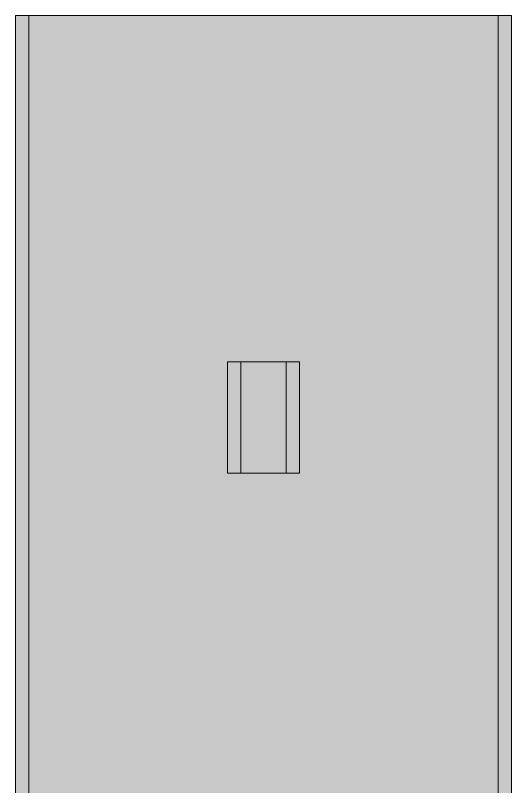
# Model space of a CAD drawing. Header units: inches. Extents: x 46946 to 48441, y 40324 to 42003.
# Drawn here: x 48330.4 to 48367.4, y 40849.8 to 40907.3 of the extents above; entities that cross this region are included whole.
import ezdxf

# ---------------------------------------------------------------- set-up
doc = ezdxf.new("R2010")
doc.units = ezdxf.units.IN
doc.header["$MEASUREMENT"] = 0
doc.layers.add('I-FURN', color=30, linetype='Continuous', lineweight=9)
doc.layers.add('I-FURN-PNLS', color=30, linetype='Continuous', lineweight=9)

# ---------------------------------------------------------------- blocks, each defined once
blk = doc.blocks.new('WORKROOM TABLES - 6 SEATS - WORKROOM TABLES - 6 SEATS-1186376-Level 06 - Furniture')
at = {"layer": 'I-FURN', "transparency": 33554534}
for points in [[(0, -32), (60, -32), (60, 3), (0, 3), (0, -27.603)], [(0, -32), (0.018, -33), (60, -33), (60, -32), (0.018, -32)]]:
    blk.add_hatch(color=155, dxfattribs=at).paths.add_polyline_path(points)
at = {"layer": 'I-FURN-PNLS'}
for p, q in [((60, 3), (0, 3)), ((60, -33), (60, 3)), ((25.844, -17.188), (25.844, -12.813)), ((25.844, -12.813), (34.156, -12.813)), ((34.156, -12.813), (34.156, -17.188)), ((34.156, -17.188), (25.844, -17.188)), ((0, -33), (60, -33))]:
    blk.add_line(p, q, dxfattribs=at)
blk = doc.blocks.new('WORKROOM TABLES - 6 SEATS - WORKROOM TABLES - 6 SEATS-687531-Level 06 - Furniture')
at = {"layer": 'I-FURN', "transparency": 33554534}
blk.add_hatch(color=155, dxfattribs=at).paths.add_polyline_path([(0, 32), (60, 32), (60, 33), (0, 33)])
at = {"layer": 'I-FURN-PNLS'}
for p, q in [((0, 33), (60, 33)), ((60, 33), (60, -3)), ((25.844, 17.188), (25.844, 12.813)), ((34.156, 17.188), (25.844, 17.188)), ((34.156, 12.813), (34.156, 17.188)), ((25.844, 12.813), (34.156, 12.813)), ((60, -3), (0, -3))]:
    blk.add_line(p, q, dxfattribs=at)

msp = doc.modelspace()

# ---------------------------------------------------------------- block references
at = {"layer": 'I-FURN'}
for name, p, rotation in [('WORKROOM TABLES - 6 SEATS - WORKROOM TABLES - 6 SEATS-1186376-Level 06 - Furniture', (48334.352, 40847.35), 89.99999999999356), ('WORKROOM TABLES - 6 SEATS - WORKROOM TABLES - 6 SEATS-687531-Level 06 - Furniture', (48363.352, 40847.35), 90.00000000000644)]:
    msp.add_blockref(name, p, dxfattribs=dict(at, rotation=rotation))

doc.saveas('drawing.dxf')
